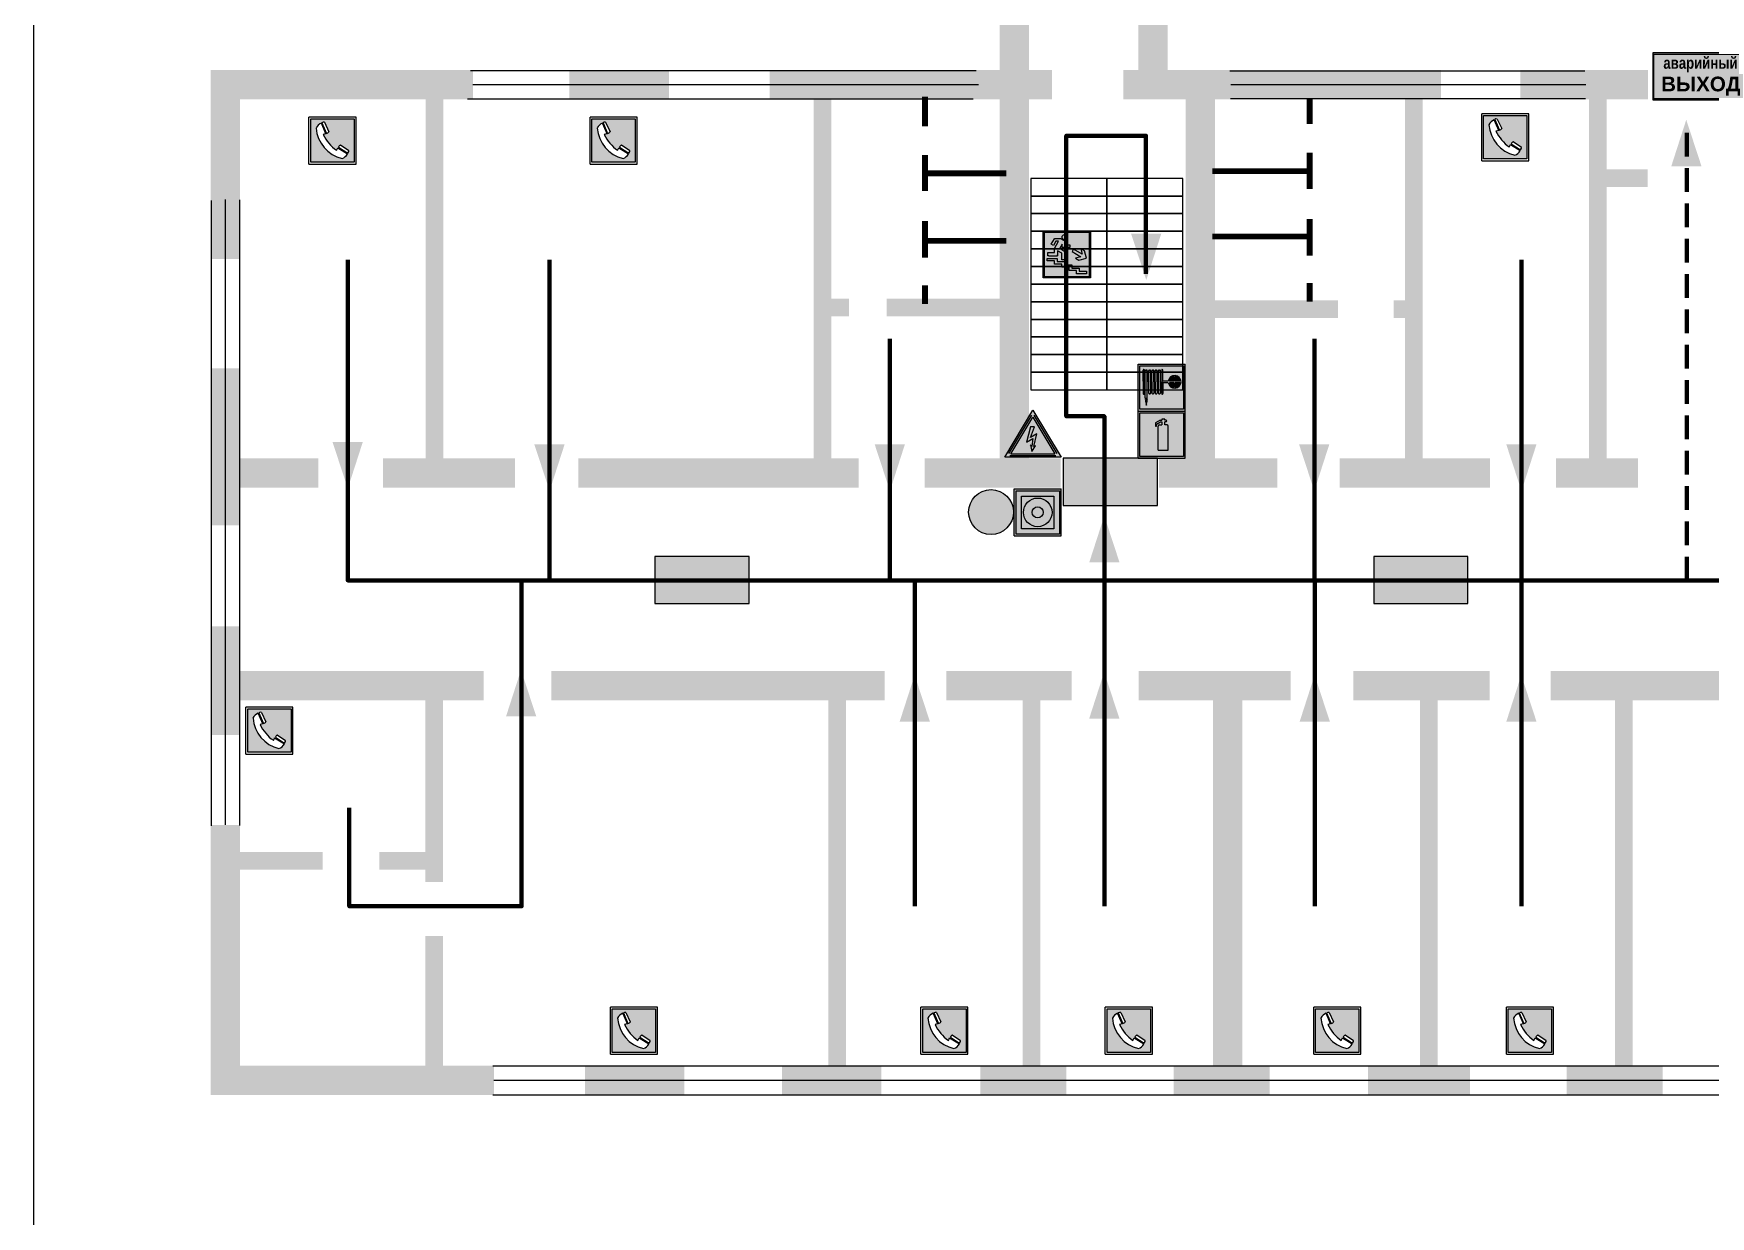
# Model space of a CAD drawing. Header units: millimetres. Extents: x 13114 to 67229, y 22859 to 38520.
# Drawn here: x 23801.8 to 24086.5, y 35251.5 to 35452.3 of the extents above; entities that cross this region are included whole.
import ezdxf

# ---------------------------------------------------------------- set-up
doc = ezdxf.new("R2010")
doc.units = ezdxf.units.MM
doc.linetypes.add('{ Wide Dash }', pattern=[12, 4, -2, 4, -2])
doc.layers.add('План_Штампы', color=7, linetype='Continuous')
doc.styles.add('обычный', font='arial.ttf')

# ---------------------------------------------------------------- blocks, each defined once
blk = doc.blocks.new('вниз')
at = {"lineweight": 0, "true_color": 0xffffff}
h = blk.add_hatch(color=7, dxfattribs=at)
h.dxf.hatch_style = 1
h.paths.add_polyline_path([(40994.51, -4472.22), (40986.51, -4472.22), (40986.51, -4480.22), (40994.51, -4480.22)])
h.paths.add_polyline_path([(40994.31, -4472.42), (40994.31, -4480.01), (40986.71, -4480.01), (40986.71, -4472.42)], flags=16)
h.paths.add_polyline_path([(40988.43, -4473.53), (40989.43, -4473.53), (40990.19, -4473.96), (40990.19, -4474.6), (40991, -4474.6), (40991, -4475.06), (40989.73, -4475.06), (40989.73, -4474.46), (40989.3, -4475.18), (40990.17, -4475.7), (40990.17, -4477.11), (40989.63, -4477.11), (40989.63, -4476.01), (40988.94, -4475.59), (40988.94, -4476.46), (40988.94, -4476.46), (40987.47, -4476.46), (40987.26, -4476.46), (40987.26, -4475.92), (40988.4, -4475.92), (40988.4, -4475.2), (40989.1, -4473.99), (40988.66, -4473.99), (40988.24, -4474.7), (40987.86, -4474.47), (40988.41, -4473.56)], flags=0)
h.paths.add_polyline_path([(40990.55, -4473.29, -1), (40989.69, -4473.29, -1)], flags=0)
h.paths.add_polyline_path([(40988.85, -4476.89), (40988.85, -4477.43), (40990.1, -4477.43), (40990.1, -4477.99), (40991.34, -4477.99), (40991.34, -4478.54), (40992.59, -4478.54), (40992.59, -4479.09), (40993.83, -4479.09), (40993.83, -4479.52), (40992.17, -4479.52), (40992.17, -4478.97), (40990.91, -4478.97), (40990.91, -4478.41), (40989.68, -4478.41), (40989.68, -4477.86), (40988.43, -4477.86), (40988.43, -4477.31), (40987.6, -4477.31), (40987.18, -4477.31), (40987.18, -4476.89)], flags=0)
h.paths.add_polyline_path([(40991.61, -4475.33), (40993.12, -4476.2), (40992.9, -4475.27), (40993.48, -4475.6), (40993.83, -4476.88), (40992.56, -4477.22), (40991.97, -4476.88), (40992.9, -4476.61), (40991.38, -4475.74), (40991.58, -4475.39)], flags=0)
h.paths.add_polyline_path([(40990.19, -4473.96), (40989.43, -4473.53), (40988.43, -4473.53), (40988.41, -4473.56), (40987.86, -4474.47), (40988.24, -4474.7), (40988.66, -4473.99), (40989.1, -4473.99), (40988.4, -4475.2), (40988.4, -4475.92), (40987.26, -4475.92), (40987.26, -4476.46), (40987.47, -4476.46), (40988.94, -4476.46), (40988.94, -4476.27), (40988.94, -4475.59), (40989.63, -4476.01), (40989.63, -4477.11), (40990.17, -4477.11), (40990.17, -4475.7), (40989.3, -4475.18), (40989.73, -4474.46), (40989.73, -4475.06), (40991, -4475.06), (40991, -4474.6), (40990.19, -4474.6)], flags=0)
h.paths.add_polyline_path([(40990.55, -4473.29, 1), (40989.69, -4473.29, 1)], flags=0)
h.paths.add_polyline_path([(40991.61, -4475.33), (40991.58, -4475.39), (40991.38, -4475.74), (40992.9, -4476.61), (40991.97, -4476.88), (40992.56, -4477.22), (40993.83, -4476.88), (40993.48, -4475.6), (40992.9, -4475.27), (40993.12, -4476.2)], flags=0)
h.paths.add_polyline_path([(40990.1, -4477.43), (40988.85, -4477.43), (40988.85, -4476.89), (40987.18, -4476.89), (40987.18, -4477.31), (40987.6, -4477.31), (40988.43, -4477.31), (40988.43, -4477.86), (40989.68, -4477.86), (40989.68, -4478.41), (40990.91, -4478.41), (40990.91, -4478.97), (40992.17, -4478.97), (40992.17, -4479.52), (40993.83, -4479.52), (40993.83, -4479.09), (40992.59, -4479.09), (40992.59, -4478.54), (40991.34, -4478.54), (40991.34, -4477.99), (40990.1, -4477.99)], flags=0)
at = {"lineweight": 0}
h = blk.add_hatch(color=126, dxfattribs=at)
h.dxf.hatch_style = 1
h.paths.add_polyline_path([(40994.31, -4472.42), (40986.71, -4472.42), (40986.71, -4480.01), (40994.31, -4480.01)])
h.paths.add_polyline_path([(40988.43, -4473.53), (40989.43, -4473.53), (40990.19, -4473.96), (40990.19, -4474.6), (40991, -4474.6), (40991, -4475.06), (40989.73, -4475.06), (40989.73, -4474.46), (40989.3, -4475.18), (40990.17, -4475.7), (40990.17, -4477.11), (40989.63, -4477.11), (40989.63, -4476.01), (40988.94, -4475.59), (40988.94, -4476.46), (40988.94, -4476.46), (40987.47, -4476.46), (40987.26, -4476.46), (40987.26, -4475.92), (40988.4, -4475.92), (40988.4, -4475.2), (40989.1, -4473.99), (40988.66, -4473.99), (40988.24, -4474.7), (40987.86, -4474.47), (40988.41, -4473.56)], flags=16)
h.paths.add_polyline_path([(40990.55, -4473.29, -1), (40989.69, -4473.29, -1)], flags=16)
h.paths.add_polyline_path([(40988.85, -4476.89), (40988.85, -4477.43), (40990.1, -4477.43), (40990.1, -4477.99), (40991.34, -4477.99), (40991.34, -4478.54), (40992.59, -4478.54), (40992.59, -4479.09), (40993.83, -4479.09), (40993.83, -4479.52), (40992.17, -4479.52), (40992.17, -4478.97), (40990.91, -4478.97), (40990.91, -4478.41), (40989.68, -4478.41), (40989.68, -4477.86), (40988.43, -4477.86), (40988.43, -4477.31), (40987.6, -4477.31), (40987.18, -4477.31), (40987.18, -4476.89)], flags=16)
h.paths.add_polyline_path([(40991.61, -4475.33), (40993.12, -4476.2), (40992.9, -4475.27), (40993.48, -4475.6), (40993.83, -4476.88), (40992.56, -4477.22), (40991.97, -4476.88), (40992.9, -4476.61), (40991.38, -4475.74), (40991.58, -4475.39)], flags=16)
at = {"lineweight": 0, "true_color": 0xffffff}
h = blk.add_hatch(color=7, dxfattribs=at)
h.dxf.hatch_style = 1
h.paths.add_polyline_path([(40989.73, -4474.46), (40989.73, -4475.06), (40991, -4475.06), (40991, -4474.6), (40990.19, -4474.6), (40990.19, -4473.96), (40989.43, -4473.53), (40988.43, -4473.53), (40988.41, -4473.56), (40987.86, -4474.47), (40988.24, -4474.7), (40988.66, -4473.99), (40989.1, -4473.99), (40988.4, -4475.2), (40988.4, -4475.92), (40987.26, -4475.92), (40987.26, -4476.46), (40987.47, -4476.46), (40988.94, -4476.46), (40988.94, -4475.59), (40989.63, -4476.01), (40989.63, -4477.11), (40990.17, -4477.11), (40990.17, -4475.7), (40989.3, -4475.18)])
h.paths.add_polyline_path([(40989.69, -4473.29, 1), (40990.55, -4473.29, 1)])
h.paths.add_polyline_path([(40991.61, -4475.33), (40991.58, -4475.39), (40991.38, -4475.74), (40992.9, -4476.61), (40991.97, -4476.88), (40992.56, -4477.22), (40993.83, -4476.88), (40993.48, -4475.6), (40992.9, -4475.27), (40993.12, -4476.2)])
h.paths.add_polyline_path([(40990.1, -4477.43), (40988.85, -4477.43), (40988.85, -4476.89), (40987.18, -4476.89), (40987.18, -4477.31), (40987.6, -4477.31), (40988.43, -4477.31), (40988.43, -4477.86), (40989.68, -4477.86), (40989.68, -4478.41), (40990.91, -4478.41), (40990.91, -4478.97), (40992.17, -4478.97), (40992.17, -4479.52), (40993.83, -4479.52), (40993.83, -4479.09), (40992.59, -4479.09), (40992.59, -4478.54), (40991.34, -4478.54), (40991.34, -4477.99), (40990.1, -4477.99)])
at = {"color": 126, "lineweight": 0}
for points in [[(40986.51, -4472.22), (40994.51, -4472.22), (40994.51, -4480.22), (40986.51, -4480.22)], [(40986.71, -4472.42), (40994.31, -4472.42), (40994.31, -4480.01), (40986.71, -4480.01)]]:
    blk.add_lwpolyline(points, close=True, dxfattribs=at)
for points in [[(40987.47, -4476.46), (40987.26, -4476.46), (40987.26, -4475.92), (40988.4, -4475.92), (40988.4, -4475.2), (40989.1, -4473.99), (40988.66, -4473.99), (40988.24, -4474.7), (40987.86, -4474.47), (40988.41, -4473.56), (40988.43, -4473.53), (40989.43, -4473.53), (40990.19, -4473.96), (40990.19, -4474.6), (40991, -4474.6), (40991, -4475.06), (40989.73, -4475.06), (40989.73, -4474.46), (40989.3, -4475.18), (40990.17, -4475.7), (40990.17, -4477.11), (40989.63, -4477.11), (40989.63, -4476.01), (40988.94, -4475.59), (40988.94, -4476.46)], [(40987.6, -4477.31), (40987.18, -4477.31), (40987.18, -4476.89), (40988.85, -4476.89), (40988.85, -4477.43), (40990.1, -4477.43), (40990.1, -4477.99), (40991.34, -4477.99), (40991.34, -4478.54), (40992.59, -4478.54), (40992.59, -4479.09), (40993.83, -4479.09), (40993.83, -4479.52), (40992.17, -4479.52), (40992.17, -4478.97), (40990.91, -4478.97), (40990.91, -4478.41), (40989.68, -4478.41), (40989.68, -4477.86), (40988.43, -4477.86), (40988.43, -4477.31), (40987.6, -4477.31)], [(40987.47, -4476.46), (40988.94, -4476.46), (40988.94, -4476.27)], [(40991.58, -4475.39), (40991.38, -4475.74), (40992.9, -4476.61), (40991.97, -4476.88), (40992.56, -4477.22), (40993.83, -4476.88), (40993.48, -4475.6), (40992.9, -4475.27), (40993.12, -4476.2), (40991.61, -4475.33), (40991.58, -4475.39)]]:
    blk.add_lwpolyline(points, dxfattribs=at)
blk.add_circle((40990.12, -4473.29), 0.432, dxfattribs=at)
blk = doc.blocks.new('A$C7B4425F7')
at = {"true_color": 0xffffff}
blk.add_hatch(color=7, dxfattribs=at).paths.add_polyline_path([(0, 0), (-16, 0), (-16, -8), (0, -8)])
h = blk.add_hatch(color=126)
h.paths.add_polyline_path([(-0.2, -0.2), (-15.8, -0.2), (-15.8, -7.8), (-0.2, -7.8)])
h.paths.add_polyline_path([(-11.76, -2.03), (-11.76, -3.66), (-11.17, -3.66, -0.568275), (-11.17, -6.18), (-12.58, -6.18), (-12.58, -2.03)], flags=16)
h.paths.add_polyline_path([(-13.33, -4.12, -0.495768), (-13.59, -6.18), (-15.03, -6.18), (-15.03, -2.03), (-13.59, -2.03, -0.487973)], flags=16)
h.paths.add_polyline_path([(-10.25, -2.03), (-9.48, -2.03), (-9.48, -6.18), (-10.25, -6.18)], flags=16)
h.paths.add_polyline_path([(-13.84, -3.69), (-14.24, -3.69), (-14.24, -3.03), (-13.9, -3.03, -0.692621)], flags=0)
h.paths.add_polyline_path([(-9.15, -2.03), (-8.4, -2.03), (-8.04, -3.07), (-7.68, -2.03), (-6.93, -2.03), (-7.64, -4.1), (-6.93, -6.18), (-7.68, -6.18), (-8.04, -5.14), (-8.4, -6.18), (-9.15, -6.18), (-8.44, -4.1)], flags=16)
h.paths.add_polyline_path([(-11.76, -4.46), (-11.42, -4.46, -0.692621), (-11.36, -5.12), (-11.76, -5.12)], flags=0)
h.paths.add_polyline_path([(-13.9, -5.2), (-14.24, -5.2), (-14.24, -4.55), (-13.84, -4.55, -0.708038)], flags=0)
edge = h.paths.add_edge_path(flags=16)
edge.add_ellipse((-5.51, -4.08), major_axis=(0, 2.05), ratio=0.586184, start_angle=0, end_angle=360)
edge = h.paths.add_edge_path(flags=0)
edge.add_ellipse((-5.51, -4.08), major_axis=(0, 1.14), ratio=0.454828, start_angle=0, end_angle=360)
h.paths.add_polyline_path([(-4.13, -4.96, 0.377264), (-3.48, -4.52, 0.0555), (-3.16, -2.03), (-1.66, -2.03), (-1.66, -4.96), (-0.96, -4.96), (-0.96, -7.01), (-1.75, -7.01), (-1.75, -6.18), (-3.3, -6.18), (-3.3, -7.02), (-4.13, -7.02)], flags=16)
h.paths.add_polyline_path([(-2.73, -2.91), (-2.28, -2.91), (-2.28, -4.96), (-3.05, -4.96, 0.079136)], flags=0)
at = {"color": 126}
blk.add_lwpolyline([(-16, -8), (0, -8), (0, 0), (-16, 0)], close=True, dxfattribs=at)
blk = doc.blocks.new('A$C32E8229D')
at = {"true_color": 0xffffff}
blk.add_hatch(color=7, dxfattribs=at).paths.add_polyline_path([(0, 0), (0, -8), (16, -8), (16, 0)])
h = blk.add_hatch(color=126)
h.paths.add_polyline_path([(0.2, -0.2), (15.8, -0.2), (15.8, -7.8), (0.2, -7.8)])
h.paths.add_polyline_path([(13.49, -2.05), (12.08, -2.05), (11.37, -2.63, 0.162397), (11.29, -2.84), (11.29, -3.63), (10.35, -3.63), (10.35, -4.05), (11.68, -4.05), (11.68, -3.48), (12.26, -4.28), (11.29, -5.1), (11.29, -6.78), (11.85, -6.78), (11.85, -5.44), (12.8, -4.64), (12.8, -5.94), (14.46, -5.94), (14.46, -5.39), (13.45, -5.39), (13.45, -3.97), (12.46, -2.59), (13.15, -2.59), (13.69, -3.34), (14.18, -3)], flags=16)
h.paths.add_polyline_path([(10.74, -1.82, 1), (11.8, -1.82, 1)], flags=16)
h.paths.add_polyline_path([(9.39, -3.59), (5.99, -3.59), (6.56, -3.03), (5.91, -3.03), (5.1, -3.83), (5.91, -4.64), (6.56, -4.64), (5.99, -4.09), (9.39, -4.09)], flags=16)
h.paths.add_polyline_path([(4.29, -1.08), (1.72, -1.08), (1.72, -6.6), (4.29, -6.6)], flags=16)
at = {"color": 126}
blk.add_lwpolyline([(16, -8), (0, -8), (0, 0), (16, 0)], close=True, dxfattribs=at)
blk = doc.blocks.new('A$C54414219')
at = {"true_color": 0xffffff}
h = blk.add_hatch(color=7, dxfattribs=at)
h.paths.add_polyline_path([(2.39, -9.45), (2.39, -18.3), (11.23, -18.3), (11.23, -9.45)], flags=0)
h.paths.add_polyline_path([(10.71, -13.87, -1), (2.92, -13.87, -1)], flags=0)
h.paths.add_polyline_path([(8.3, -13.87, -1), (5.33, -13.87, -1)], flags=0)
h.paths.add_polyline_path([(0.41, -7.47), (0.41, -20.27), (13.21, -20.27), (13.21, -7.47)])
h.paths.add_polyline_path([(0.92, -19.77), (12.71, -19.77), (12.71, -7.98), (0.92, -7.98)], flags=16)
h.paths.add_polyline_path([(11.23, -9.45), (11.23, -18.3), (2.39, -18.3), (2.39, -9.45)], flags=0)
at = {"lineweight": 5}
h = blk.add_hatch(color=242, dxfattribs=at)
h.paths.add_polyline_path([(12.71, -7.98), (0.92, -7.98), (0.92, -19.77), (12.71, -19.77)])
h.paths.add_polyline_path([(11.23, -18.3), (2.39, -18.3), (2.39, -9.45), (11.23, -9.45)], flags=16)
h.paths.add_polyline_path([(10.71, -13.87, -1), (2.92, -13.87, -1)], flags=0)
h.paths.add_polyline_path([(8.3, -13.87, -1), (5.33, -13.87, -1)], flags=0)
at = {"true_color": 0xffffff}
h = blk.add_hatch(color=7, dxfattribs=at)
h.paths.add_polyline_path([(2.39, -9.45), (2.39, -18.3), (11.23, -18.3), (11.23, -9.45)])
h.paths.add_polyline_path([(10.71, -13.87, -1), (2.92, -13.87, -1)], flags=16)
h.paths.add_polyline_path([(8.3, -13.87, -1), (5.33, -13.87, -1)], flags=0)
at = {"lineweight": 5}
h = blk.add_hatch(color=242, dxfattribs=at)
h.paths.add_polyline_path([(2.92, -13.87, 1), (10.71, -13.87, 1)])
h.paths.add_polyline_path([(8.3, -13.87, -1), (5.33, -13.87, -1)], flags=16)
at = {"color": 242, "lineweight": 5}
for p, q in [((0.41, -20.27), (0.41, -7.47)), ((0.41, -7.47), (13.21, -7.47)), ((0.41, -7.47), (13.21, -7.47)), ((13.21, -20.27), (13.21, -7.47)), ((0.41, -20.27), (13.21, -20.27))]:
    blk.add_line(p, q, dxfattribs=at)
for points in [[(0.92, -7.98), (12.71, -7.98), (12.71, -19.77), (0.92, -19.77)], [(2.39, -9.45), (11.23, -9.45), (11.23, -18.3), (2.39, -18.3)]]:
    blk.add_lwpolyline(points, close=True, dxfattribs=at)
for radius in [3.89, 1.49]:
    blk.add_circle((6.81, -13.87), radius, dxfattribs=at)
blk = doc.blocks.new('A$C7B8C2D5B')
at = {"lineweight": 0}
h = blk.add_hatch(color=5, dxfattribs=at)
h.dxf.hatch_style = 1
h.paths.add_polyline_path([(1.4, -3.02, 1), (-2.11, -3.02, 1)])
at = {"color": 5, "lineweight": 0}
blk.add_circle((-0.36, -3.02), 1.75, dxfattribs=at)
blk = doc.blocks.new('A$C3AD82952')
at = {"true_color": 0xf5f5ff}
h = blk.add_hatch(color=7, dxfattribs=at)
h.dxf.hatch_style = 1
h.paths.add_polyline_path([(8.21, 8.73, 0.414214), (7.89, 9.05), (7.22, 9.05), (7.22, 9.92), (7.59, 9.92, 1), (7.57, 10.36), (7.22, 10.36), (7.22, 10.6), (6.43, 10.6), (6.43, 10.36), (6.01, 10.36), (4.74, 9.59), (4.74, 8.69), (4.98, 8.73), (4.98, 9.26), (6.12, 9.91), (6.43, 9.91), (6.43, 9.05), (5.76, 9.05, 0.414214), (5.44, 8.73), (5.44, 2.2), (8.21, 2.2)], flags=0)
h.paths.add_polyline_path([(12.8, 12.8), (0, 12.8), (0, 0), (12.8, 0)])
h.paths.add_polyline_path([(0.51, 12.29), (12.29, 12.29), (12.29, 0.51), (0.51, 0.51)], flags=16)
h.paths.add_polyline_path([(4.74, 9.59), (6.01, 10.36), (6.43, 10.36), (6.43, 10.6), (7.22, 10.6), (7.22, 10.36), (7.59, 10.36, -0.94586), (7.59, 9.92), (7.22, 9.92), (7.22, 9.05), (7.89, 9.05, -0.414214), (8.21, 8.73), (8.21, 2.2), (5.44, 2.2), (5.44, 8.73, -0.414214), (5.76, 9.05), (6.43, 9.05), (6.43, 9.91), (6.12, 9.91), (4.98, 9.26), (4.98, 8.73), (4.74, 8.69)], flags=0)
h = blk.add_hatch(color=242)
h.dxf.hatch_style = 1
h.paths.add_polyline_path([(12.29, 12.29), (0.51, 12.29), (0.51, 0.51), (12.29, 0.51)])
h.paths.add_polyline_path([(4.74, 8.69), (4.74, 9.59), (6.01, 10.36), (6.43, 10.36), (6.43, 10.6), (7.22, 10.6), (7.22, 10.36), (7.59, 10.36, -0.94586), (7.59, 9.92), (7.22, 9.92), (7.22, 9.05), (7.89, 9.05, -0.414214), (8.21, 8.73), (8.21, 2.2), (5.44, 2.2), (5.44, 8.73, -0.414214), (5.76, 9.05), (6.43, 9.05), (6.43, 9.91), (6.12, 9.91), (4.98, 9.26), (4.98, 8.73)], flags=16)
h = blk.add_hatch(color=7, dxfattribs=at)
h.dxf.hatch_style = 1
h.paths.add_polyline_path([(8.21, 8.73, 0.414214), (7.89, 9.05), (7.22, 9.05), (7.22, 9.92), (7.59, 9.92, 1), (7.57, 10.36), (7.22, 10.36), (7.22, 10.6), (6.43, 10.6), (6.43, 10.36), (6.01, 10.36), (4.74, 9.59), (4.74, 8.69), (4.98, 8.73), (4.98, 9.26), (6.12, 9.91), (6.43, 9.91), (6.43, 9.05), (5.76, 9.05, 0.414214), (5.44, 8.73), (5.44, 2.2), (8.21, 2.2)])
at = {"color": 242, "lineweight": 5}
for p, q in [((0, 0), (0, 12.8)), ((0, 12.8), (12.8, 12.8)), ((6.01, 10.36), (4.74, 9.59)), ((4.74, 9.59), (4.74, 8.69)), ((4.98, 9.26), (6.12, 9.91)), ((4.98, 8.73), (4.98, 9.26)), ((6.01, 10.36), (6.43, 10.36)), ((6.12, 9.91), (6.43, 9.91)), ((7.22, 10.6), (6.43, 10.6)), ((6.43, 10.6), (6.43, 10.36)), ((6.43, 9.91), (6.43, 9.05)), ((7.22, 10.36), (7.22, 10.6)), ((7.59, 10.36), (7.22, 10.36)), ((7.22, 9.05), (7.22, 9.92)), ((7.59, 9.92), (7.22, 9.92)), ((12.8, 0), (12.8, 12.8)), ((4.74, 8.69), (4.98, 8.73)), ((5.44, 2.2), (5.44, 8.73)), ((5.76, 9.05), (6.43, 9.05)), ((7.89, 9.05), (7.22, 9.05)), ((8.21, 2.2), (8.21, 8.73)), ((0, 0), (12.8, 0)), ((5.44, 2.2), (8.21, 2.2))]:
    blk.add_line(p, q, dxfattribs=at)
blk.add_lwpolyline([(0.51, 12.29), (12.29, 12.29), (12.29, 0.51), (0.51, 0.51)], close=True, dxfattribs=at)
for centre, radius, start, end in [((7.58, 10.14), 0.223, 273.1875, 86.8125), ((5.76, 8.73), 0.32, 90, 180), ((7.89, 8.73), 0.32, 0, 90)]:
    blk.add_arc(centre, radius, start, end, dxfattribs=at)
blk = doc.blocks.new('A$C37112FD5')
at = {"true_color": 0xf5f5ff}
h = blk.add_hatch(color=7, dxfattribs=at)
h.dxf.hatch_style = 1
h.paths.add_polyline_path([(12.8, -7.4), (0, -7.4), (0, -20.2), (12.8, -20.2)])
h.paths.add_polyline_path([(12.29, -7.91), (12.29, -19.69), (0.51, -19.69), (0.51, -7.91)], flags=16)
h.paths.add_polyline_path([(4.98, -9.04, -0.42597), (5.17, -9.22), (5.17, -12.25), (5.17, -15.29, -0.432244), (4.98, -15.47), (4.83, -15.47, -0.42597), (4.64, -15.29), (4.64, -12.25), (4.64, -9.22, -0.432244), (4.83, -9.04)], flags=0)
h.paths.add_polyline_path([(4.28, -9.22), (4.28, -12.25), (4.28, -15.29, -0.432244), (4.09, -15.47), (3.94, -15.47, -0.42597), (3.75, -15.29), (3.75, -12.25), (3.75, -9.22, -0.432244), (3.94, -9.04), (4.09, -9.04, -0.42597)], flags=0)
h.paths.add_polyline_path([(5.72, -9.04), (5.87, -9.04, -0.42597), (6.06, -9.22), (6.06, -12.25), (6.06, -15.29, -0.432244), (5.87, -15.47), (5.72, -15.47, -0.42597), (5.53, -15.29), (5.53, -12.25), (5.53, -9.22, -0.432244)], flags=0)
h.paths.add_polyline_path([(6.42, -8.9), (6.5, -8.9, -0.42597), (6.69, -9.08), (6.69, -12.03), (8.21, -12.03, -15.824349), (8.21, -12.47), (6.69, -12.47), (6.69, -15.42, -0.432244), (6.5, -15.6), (6.42, -15.6)], flags=0)
h.paths.add_polyline_path([(3.39, -9.22), (3.39, -12.25), (3.39, -15.29, -0.432244), (3.2, -15.47), (3.05, -15.47, -0.42597), (2.85, -15.29), (2.85, -12.25), (2.85, -9.22, -0.432244), (3.05, -9.04), (3.2, -9.04, -0.42597)], flags=0)
h.paths.add_polyline_path([(2.5, -9.22), (2.5, -16.71), (1.96, -16.71), (1.96, -9.22, -0.432244), (2.15, -9.04), (2.31, -9.04, -0.42597)], flags=0)
h.paths.add_polyline_path([(1.61, -8.9), (1.61, -15.6), (1.57, -15.6, -0.42597), (1.37, -15.42), (1.37, -12.03), (1.37, -9.09, -0.432244), (1.57, -8.9)], flags=0)
h.paths.add_polyline_path([(9.76, -10.81), (9.76, -12.03), (8.49, -12.03, -0.336371)], flags=0)
h.paths.add_polyline_path([(8.49, -12.47), (9.76, -12.47), (9.76, -13.7, -0.336371)], flags=0)
h.paths.add_polyline_path([(10.11, -10.81, -0.336371), (11.38, -12.03), (10.11, -12.03)], flags=0)
h.paths.add_polyline_path([(10.11, -12.47), (11.38, -12.47, -0.336371), (10.11, -13.7)], flags=0)
h.paths.add_polyline_path([(2.5, -16.84), (2.5, -17.05), (1.97, -17.05), (1.97, -16.84)], flags=0)
h.paths.add_polyline_path([(2.5, -17.24, -0.033778), (2.24, -18.6, -0.033778), (1.97, -17.24)], flags=0)
h = blk.add_hatch(color=242)
h.dxf.hatch_style = 1
h.paths.add_polyline_path([(12.29, -7.91), (0.51, -7.91), (0.51, -19.69), (12.29, -19.69)])
h.paths.add_polyline_path([(6.42, -15.6), (6.42, -8.9), (6.5, -8.9, -0.42597), (6.69, -9.08), (6.69, -12.03), (8.21, -12.03, -15.824349), (8.21, -12.47), (6.69, -12.47), (6.69, -15.42, -0.432244), (6.5, -15.6)], flags=16)
h.paths.add_polyline_path([(5.87, -15.47), (5.72, -15.47, -0.42597), (5.53, -15.29), (5.53, -12.25), (5.53, -9.22, -0.432244), (5.72, -9.04), (5.87, -9.04, -0.42597), (6.06, -9.22), (6.06, -12.25), (6.06, -15.29, -0.432244)], flags=16)
h.paths.add_polyline_path([(4.98, -15.47), (4.83, -15.47, -0.42597), (4.64, -15.29), (4.64, -12.25), (4.64, -9.22, -0.432244), (4.83, -9.04), (4.98, -9.04, -0.42597), (5.17, -9.22), (5.17, -12.25), (5.17, -15.29, -0.432244)], flags=16)
h.paths.add_polyline_path([(4.09, -15.47), (3.94, -15.47, -0.42597), (3.75, -15.29), (3.75, -12.25), (3.75, -9.22, -0.432244), (3.94, -9.04), (4.09, -9.04, -0.42597), (4.28, -9.22), (4.28, -12.25), (4.28, -15.29, -0.432244)], flags=16)
h.paths.add_polyline_path([(3.2, -15.47), (3.05, -15.47, -0.42597), (2.85, -15.29), (2.85, -12.25), (2.85, -9.22, -0.432244), (3.05, -9.04), (3.2, -9.04, -0.42597), (3.39, -9.22), (3.39, -12.25), (3.39, -15.29, -0.432244)], flags=16)
h.paths.add_polyline_path([(2.5, -17.05), (1.97, -17.05), (1.97, -16.84), (2.5, -16.84)], flags=16)
h.paths.add_polyline_path([(2.5, -17.24, -0.033778), (2.24, -18.6, -0.033778), (1.97, -17.24)], flags=16)
h.paths.add_polyline_path([(2.5, -16.71), (1.96, -16.71), (1.96, -9.22, -0.432244), (2.15, -9.04), (2.31, -9.04, -0.42597), (2.5, -9.22)], flags=16)
h.paths.add_polyline_path([(1.61, -15.6), (1.57, -15.6, -0.42597), (1.37, -15.42), (1.37, -12.03), (1.37, -9.09, -0.432244), (1.57, -8.9), (1.61, -8.9)], flags=16)
h.paths.add_polyline_path([(8.49, -12.47), (9.76, -12.47), (9.76, -13.7, -0.336371)], flags=0)
h.paths.add_polyline_path([(10.11, -13.7), (10.11, -12.47), (11.38, -12.47, -0.336371)], flags=0)
h.paths.add_polyline_path([(8.49, -12.03, -0.336371), (9.76, -10.81), (9.76, -12.03)], flags=0)
h.paths.add_polyline_path([(10.11, -12.03), (10.11, -10.81, -0.336371), (11.38, -12.03)], flags=0)
h = blk.add_hatch(color=7, dxfattribs=at)
h.dxf.hatch_style = 1
h.paths.add_polyline_path([(1.61, -8.9), (1.57, -8.9, 0.432244), (1.37, -9.09), (1.37, -12.03), (1.37, -15.42, 0.42597), (1.57, -15.6), (1.61, -15.6)])
h.paths.add_polyline_path([(2.5, -9.22, 0.42597), (2.31, -9.04), (2.15, -9.04, 0.432244), (1.96, -9.22), (1.96, -16.71), (2.5, -16.71)])
h.paths.add_polyline_path([(2.5, -16.84), (1.97, -16.84), (1.97, -17.05), (2.5, -17.05)])
h.paths.add_polyline_path([(2.5, -17.24), (1.97, -17.24, 0.033778), (2.24, -18.6, 0.033778)])
h.paths.add_polyline_path([(3.39, -12.25), (3.39, -9.22, 0.42597), (3.2, -9.04), (3.05, -9.04, 0.432244), (2.85, -9.22), (2.85, -12.25), (2.85, -15.29, 0.42597), (3.05, -15.47), (3.2, -15.47, 0.432244), (3.39, -15.29)])
h.paths.add_polyline_path([(4.28, -12.25), (4.28, -9.22, 0.42597), (4.09, -9.04), (3.94, -9.04, 0.432244), (3.75, -9.22), (3.75, -12.25), (3.75, -15.29, 0.42597), (3.94, -15.47), (4.09, -15.47, 0.432244), (4.28, -15.29)])
h.paths.add_polyline_path([(5.17, -12.25), (5.17, -9.22, 0.42597), (4.98, -9.04), (4.83, -9.04, 0.432244), (4.64, -9.22), (4.64, -12.25), (4.64, -15.29, 0.42597), (4.83, -15.47), (4.98, -15.47, 0.432244), (5.17, -15.29)])
h.paths.add_polyline_path([(6.06, -12.25), (6.06, -9.22, 0.42597), (5.87, -9.04), (5.72, -9.04, 0.432244), (5.53, -9.22), (5.53, -12.25), (5.53, -15.29, 0.42597), (5.72, -15.47), (5.87, -15.47, 0.432244), (6.06, -15.29)])
h.paths.add_polyline_path([(6.69, -12.47), (8.21, -12.47, 15.824349), (8.21, -12.03), (6.69, -12.03), (6.69, -9.08, 0.42597), (6.5, -8.9), (6.42, -8.9), (6.42, -15.6), (6.5, -15.6, 0.432244), (6.69, -15.42)])
h.paths.add_polyline_path([(8.49, -12.47), (9.76, -12.47), (9.76, -13.7, -0.336371)], flags=16)
h.paths.add_polyline_path([(8.49, -12.03, -0.336371), (9.76, -10.81), (9.76, -12.03)], flags=16)
h.paths.add_polyline_path([(10.11, -12.47), (11.38, -12.47, -0.336371), (10.11, -13.7)], flags=16)
h.paths.add_polyline_path([(10.11, -12.03), (10.11, -10.81, -0.336371), (11.38, -12.03)], flags=16)
h = blk.add_hatch(color=242)
h.dxf.hatch_style = 1
h.paths.add_polyline_path([(9.76, -10.81, 0.336371), (8.49, -12.03), (9.76, -12.03)])
h.paths.add_polyline_path([(10.11, -10.81), (10.11, -12.03), (11.38, -12.03, 0.336371)])
h.paths.add_polyline_path([(11.38, -12.47), (10.11, -12.47), (10.11, -13.7, 0.336371)])
h.paths.add_polyline_path([(9.76, -12.47), (8.49, -12.47, 0.336371), (9.76, -13.7)])
at = {"color": 242, "lineweight": 5}
for p, q in [((0, -20.2), (0, -7.4)), ((0, -7.4), (12.8, -7.4)), ((1.37, -12.03), (1.37, -9.08)), ((1.57, -8.9), (1.61, -8.9)), ((1.61, -8.9), (1.61, -15.6)), ((2.15, -9.04), (2.31, -9.04)), ((3.05, -9.04), (3.2, -9.04)), ((3.94, -9.04), (4.09, -9.04)), ((4.83, -9.04), (4.98, -9.04)), ((5.72, -9.04), (5.87, -9.04)), ((6.42, -8.9), (6.42, -15.6)), ((6.5, -8.9), (6.42, -8.9)), ((6.69, -12.03), (6.69, -9.08)), ((12.8, -20.2), (12.8, -7.4)), ((1.37, -12.03), (1.37, -15.42)), ((1.96, -16.71), (1.96, -9.22)), ((2.5, -16.71), (2.5, -9.22)), ((2.85, -12.25), (2.85, -9.22)), ((2.85, -12.25), (2.85, -15.29)), ((3.39, -12.25), (3.39, -9.22)), ((3.39, -12.25), (3.39, -15.29)), ((3.75, -12.25), (3.75, -9.22)), ((3.75, -12.25), (3.75, -15.29)), ((4.28, -12.25), (4.28, -9.22)), ((4.28, -12.25), (4.28, -15.29)), ((4.64, -12.25), (4.64, -9.22)), ((4.64, -12.25), (4.64, -15.29)), ((5.17, -12.25), (5.17, -9.22)), ((5.17, -12.25), (5.17, -15.29)), ((5.53, -12.25), (5.53, -9.22)), ((5.53, -12.25), (5.53, -15.29)), ((6.06, -12.25), (6.06, -9.22)), ((6.06, -12.25), (6.06, -15.29)), ((8.21, -12.03), (6.69, -12.03)), ((8.21, -12.47), (6.69, -12.47)), ((6.69, -12.47), (6.69, -15.42)), ((9.76, -12.03), (8.49, -12.03)), ((9.76, -12.47), (8.49, -12.47)), ((9.76, -10.81), (9.76, -12.03)), ((9.76, -12.47), (9.76, -13.7)), ((10.11, -10.81), (10.11, -12.03)), ((11.38, -12.03), (10.11, -12.03)), ((11.38, -12.47), (10.11, -12.47)), ((10.11, -12.47), (10.11, -13.7)), ((1.57, -15.6), (1.61, -15.6)), ((1.96, -16.71), (2.5, -16.71)), ((1.97, -16.84), (2.5, -16.84)), ((1.97, -17.05), (1.97, -16.84)), ((2.5, -17.05), (1.97, -17.05)), ((1.97, -17.24), (2.5, -17.24)), ((2.5, -16.84), (2.5, -17.05)), ((3.05, -15.47), (3.2, -15.47)), ((3.94, -15.47), (4.09, -15.47)), ((4.83, -15.47), (4.98, -15.47)), ((5.72, -15.47), (5.87, -15.47)), ((6.42, -15.6), (6.5, -15.6)), ((0, -20.2), (12.8, -20.2))]:
    blk.add_line(p, q, dxfattribs=at)
blk.add_lwpolyline([(0.51, -7.91), (12.29, -7.91), (12.29, -19.69), (0.51, -19.69)], close=True, dxfattribs=at)
for centre, radius, start, end in [((1.56, -9.09), 0.182, 87.1027, 180.6071), ((2.15, -9.22), 0.182, 87.1027, 180.6071), ((2.32, -9.22), 0.182, 359.3929, 92.8973), ((3.04, -9.22), 0.182, 87.1027, 180.6071), ((3.21, -9.22), 0.182, 359.3929, 92.8973), ((3.93, -9.22), 0.182, 87.1027, 180.6071), ((4.1, -9.22), 0.182, 359.3929, 92.8973), ((4.82, -9.22), 0.182, 87.1027, 180.6071), ((4.99, -9.22), 0.182, 359.3929, 92.8973), ((5.71, -9.22), 0.182, 87.1027, 180.6071), ((5.88, -9.22), 0.182, 359.3929, 92.8973), ((6.51, -9.09), 0.182, 359.3929, 92.8973), ((9.93, -12.25), 1.74, 187.2319, 172.7681), ((9.93, -12.25), 1.46, 96.9927, 171.3585), ((9.93, -12.25), 1.46, 188.6415, 263.0073), ((9.93, -12.25), 1.46, 8.6415, 83.0073), ((9.93, -12.25), 1.46, 276.9927, 351.3585), ((1.56, -15.42), 0.182, 179.3929, 272.8973), ((12.17, -15.98), 10.27, 187.041, 194.7793), ((-7.7, -15.98), 10.27, 345.2207, 352.959), ((3.04, -15.29), 0.182, 179.3929, 272.8973), ((3.21, -15.29), 0.182, 267.1027, 0.6071), ((3.93, -15.29), 0.182, 179.3929, 272.8973), ((4.1, -15.29), 0.182, 267.1027, 0.6071), ((4.82, -15.29), 0.182, 179.3929, 272.8973), ((4.99, -15.29), 0.182, 267.1027, 0.6071), ((5.71, -15.29), 0.182, 179.3929, 272.8973), ((5.88, -15.29), 0.182, 267.1027, 0.6071), ((6.51, -15.42), 0.182, 267.1027, 0.6071)]:
    blk.add_arc(centre, radius, start, end, dxfattribs=at)
blk = doc.blocks.new('A$C3E6D3DDE')
at = {"lineweight": 5}
h = blk.add_hatch(color=40, dxfattribs=at)
h.paths.add_polyline_path([(24.1, 1.45), (16.46, -11.35), (31.74, -11.35)])
h.paths.add_polyline_path([(24.09, -0.46), (30.03, -10.41), (18.14, -10.41)], flags=16)
h.paths.add_polyline_path([(24.54, -3.08), (23.41, -6.02), (25.13, -5.01), (24.33, -8.5), (24.82, -8.27), (23.79, -9.86), (23.4, -8.04), (23.8, -8.43), (24.04, -6.29), (22.39, -7.25), (23.44, -3.08)], flags=0)
h = blk.add_hatch(color=256, dxfattribs=at)
h.paths.add_polyline_path([(24.37, 0.03, 0.567511), (23.82, 0.03), (17.59, -10.4, 0.582454), (17.86, -10.88), (30.32, -10.88, 0.582149), (30.6, -10.4)])
h.paths.add_polyline_path([(24.09, -0.46), (18.14, -10.41), (30.03, -10.41)], flags=16)
h.paths.add_polyline_path([(24.54, -3.08), (23.41, -6.02), (25.13, -5.01), (24.33, -8.5), (24.82, -8.27), (23.79, -9.86), (23.4, -8.04), (23.8, -8.43), (24.04, -6.29), (22.39, -7.25), (23.44, -3.08)], flags=0)
h = blk.add_hatch(color=40, dxfattribs=at)
h.paths.add_polyline_path([(24.09, -0.46), (18.14, -10.41), (30.03, -10.41)])
h.paths.add_polyline_path([(24.82, -8.27), (23.79, -9.86), (23.4, -8.04), (23.8, -8.43), (24.04, -6.29), (22.39, -7.25), (23.44, -3.08), (24.54, -3.08), (23.41, -6.02), (25.13, -5.01), (24.33, -8.5)], flags=16)
at = {"color": 40, "lineweight": 5}
for p, q in [((16.46, -11.35), (24.1, 1.45)), ((24.1, 1.45), (31.74, -11.35))]:
    blk.add_line(p, q, dxfattribs=at)
at = {"lineweight": 5}
for p, q in [((17.59, -10.4), (23.82, 0.03)), ((24.37, 0.03), (30.6, -10.4)), ((18.14, -10.41), (24.09, -0.46)), ((23.44, -3.08), (22.39, -7.25)), ((23.41, -6.02), (24.54, -3.08)), ((24.54, -3.08), (23.44, -3.08)), ((24.09, -0.46), (30.03, -10.41)), ((22.39, -7.25), (24.04, -6.29)), ((23.8, -8.43), (23.4, -8.04)), ((23.4, -8.04), (23.79, -9.86)), ((25.13, -5.01), (23.41, -6.02)), ((23.79, -9.86), (24.82, -8.27)), ((24.04, -6.29), (23.8, -8.43)), ((24.33, -8.5), (25.13, -5.01)), ((24.82, -8.27), (24.33, -8.5)), ((17.86, -10.88), (30.32, -10.88)), ((18.14, -10.41), (30.03, -10.41))]:
    blk.add_line(p, q, dxfattribs=at)
at = {"color": 50, "lineweight": 5}
blk.add_line((31.74, -11.35), (16.46, -11.35), dxfattribs=at)
blk = doc.blocks.new('A$C456E1F9C')
at = {"lineweight": 5}
h = blk.add_hatch(color=242, dxfattribs=at)
h.paths.add_polyline_path([(0.51, -1.47), (0.51, -13.26), (12.29, -13.26), (12.29, -1.47)])
h.paths.add_polyline_path([(5.42, -4.95, -0.254479), (4.78, -5.4), (3.52, -2.53, -0.209735), (4.23, -2.4)], flags=16)
h.paths.add_polyline_path([(8.53, -8.6), (10.87, -10.17), (10.54, -10.76), (8.03, -9.13, -0.192251)], flags=16)
h.paths.add_polyline_path([(4.61, -5.49, 0.005518), (3.87, -5.72, 0.128647), (7.49, -10.01, 0.00809), (7.83, -9.33), (10.47, -10.97, -0.16736), (8.99, -12.25, -0.327862), (1.95, -3.95, -0.166952), (3.36, -2.62)], flags=16)
at = {"color": 242, "lineweight": 5}
for p, q in [((0, -13.77), (0, -0.97)), ((12.8, -0.97), (0, -0.97)), ((4.61, -5.49), (3.36, -2.62)), ((3.52, -2.53), (4.78, -5.4)), ((4.23, -2.4), (5.42, -4.95)), ((12.8, -13.77), (12.8, -0.97)), ((10.81, -10.12), (8.53, -8.6)), ((7.83, -9.33), (10.47, -10.97)), ((8.03, -9.13), (10.54, -10.76)), ((10.54, -10.76), (10.8, -10.3)), ((10.8, -10.3), (10.81, -10.12)), ((0, -13.77), (12.8, -13.77))]:
    blk.add_line(p, q, dxfattribs=at)
blk.add_lwpolyline([(0.51, -1.47), (12.29, -1.47), (12.29, -13.26), (0.51, -13.26)], close=True, dxfattribs=at)
for centre, radius, start, end in [((4.59, -5.34), 2.99, 114.2845, 152.1974), ((11.12, -3.31), 9.19, 183.9915, 256.6009), ((4.02, -3.27), 0.891, 76.3284, 123.7092), ((14.98, -39.1), 35.17, 107.1487, 108.4135), ((13.86, -0.94), 11.08, 205.5536, 234.8762), ((4.68, -4.59), 0.824, 276.9621, 334.0723), ((8.94, -9.5), 0.989, 114.4092, 157.9388), ((-13.31, 0.8), 23.44, 332.5487, 334.4027), ((7.87, -9.46), 3, 291.9291, 329.9329)]:
    blk.add_arc(centre, radius, start, end, dxfattribs=at)
blk = doc.blocks.new('A$C41C009D9')
at = {"true_color": 0xffffff}
blk.add_hatch(color=7, dxfattribs=at).paths.add_polyline_path([(0, 8), (-16, 8), (-16, 0), (0, 0)])
h = blk.add_hatch(color=126)
h.dxf.hatch_style = 1
h.paths.add_polyline_path([(-15.8, 7.8), (-15.8, 0.2), (-0.2, 0.2), (-0.2, 7.8)])
at = {"color": 126}
for points in [[(-16, 0), (0, 0), (0, 8), (-16, 8)], [(-16, 0), (0, 0), (0, 8), (-16, 8)], [(-15.8, 7.8), (-0.2, 7.8), (-0.2, 0.2), (-15.8, 0.2)]]:
    blk.add_lwpolyline(points, close=True, dxfattribs=at)
at = {"color": 7, "true_color": 0xffffff, "insert": (-15.8, 7.3), "char_height": 2.5, "width": 15.5999, "attachment_point": 1, "style": 'обычный'}
blk.add_mtext('\\pi1.6133;{\\fArial|b1|i0|c204|p34;\\H0.8x;\\W0.8;аварийный\\H1.25x;\\W1;\\P\\pi1.2327;ВЫХОД}', dxfattribs=at)

msp = doc.modelspace()

# ---------------------------------------------------------------- linework, layer by layer
at = {"color": 5, "lineweight": 0}
msp.add_lwpolyline([(23801.83, 35157.74), (24401.83, 35157.74), (24401.83, 35552.74), (23801.83, 35552.74)], close=True, dxfattribs=at)
at = {"lineweight": 100, "const_width": 5}
for points in [[(23968.33, 35377.68), (23968.33, 35488.23), (23991.87, 35488.23), (23991.87, 35443.62)], [(23834.41, 35414.03), (23834.41, 35443.62), (23876.41, 35443.62)], [(23892.79, 35443.62), (23909.71, 35443.62)], [(23926.82, 35443.62), (23942.66, 35443.62)], [(23942.01, 35443.62), (23974.71, 35443.62)], [(23986.83, 35443.62), (24029.05, 35443.62)], [(23999.93, 35443.62), (23999.93, 35377.68)], [(24021.73, 35443.62), (24040.77, 35443.62)], [(24054.24, 35443.62), (24075.9, 35443.62)], [(23834.41, 35368.78), (23834.41, 35395.48)], [(23834.41, 35377.68), (23850.2, 35377.68)], [(23861.17, 35377.68), (23883.55, 35377.68)], [(23894.3, 35377.68), (23941.91, 35377.68)], [(23953.1, 35377.68), (23976.23, 35377.68)], [(23992.89, 35377.68), (24012.98, 35377.68)], [(24023.58, 35377.68), (24049.1, 35377.68)], [(24060.29, 35377.68), (24074.24, 35377.68)], [(23834.41, 35333.2), (23834.41, 35351.68)], [(23834.41, 35341.57), (23878.27, 35341.57)], [(23889.71, 35341.57), (23946.3, 35341.57)], [(23956.81, 35341.57), (23978.09, 35341.57)], [(23989.43, 35341.57), (24015.26, 35341.57)], [(24004.56, 35274.59), (24004.56, 35341.57)], [(24025.91, 35341.57), (24049.04, 35341.57)], [(24059.41, 35341.57), (24116.74, 35341.57)], [(23880, 35274.59), (23834.41, 35274.59), (23834.41, 35317.95)], [(23912.31, 35274.59), (23895.47, 35274.59)], [(23945.76, 35274.59), (23928.92, 35274.59)], [(23977.16, 35274.59), (23962.59, 35274.59)], [(24011.67, 35274.59), (23995.36, 35274.59)], [(24045.68, 35274.59), (24028.39, 35274.59)], [(24078.4, 35274.59), (24062.11, 35274.59)]]:
    msp.add_lwpolyline(points, dxfattribs=at)
at = {"lineweight": 0}
for points, const_width in [([(23869.9, 35377.68), (23869.9, 35443.62)], 3), ([(23935.76, 35377.68), (23935.76, 35443.62)], 3), ([(24036.17, 35377.68), (24036.17, 35443.62)], 3), ([(24067.41, 35377.68), (24067.41, 35443.62)], 3), ([(23953.19, 35436.55), (23953.19, 35441.57)], 1), ([(24018.49, 35436.92), (24018.49, 35441.3)], 1), ([(23953.19, 35425.55), (23953.19, 35431.68)], 1), ([(24018.49, 35425.92), (24018.49, 35432.05)], 1), ([(24018.49, 35428.92), (24001.97, 35428.92)], 1), ([(24067.41, 35427.75), (24075.88, 35427.75)], 3), ([(23953.19, 35428.56), (23966.97, 35428.56)], 1), ([(23953.19, 35414.22), (23953.19, 35420.45)], 1), ([(24018.49, 35414.58), (24018.49, 35420.82)], 1), ([(24018.49, 35417.83), (24001.97, 35417.83)], 1), ([(23953.19, 35417.1), (23966.97, 35417.1)], 1), ([(23953.19, 35406.39), (23953.19, 35409.57)], 1), ([(24018.49, 35406.76), (24018.49, 35409.94)], 1), ([(23935.75, 35405.76), (23940.28, 35405.76)], 3), ([(23968.32, 35405.76), (23946.68, 35405.76)], 3), ([(24023.31, 35405.52), (24001.27, 35405.52)], 3), ([(24037.17, 35405.52), (24032.76, 35405.52)], 3), ([(23869.86, 35308.25), (23869.86, 35341.11), (23869.86, 35311.83), (23860.54, 35311.83)], 3), ([(23938.28, 35274.59), (23938.28, 35341.57)], 3), ([(23971.25, 35274.59), (23971.25, 35341.57)], 3), ([(24038.73, 35274.59), (24038.73, 35341.57)], 3), ([(24071.82, 35274.59), (24071.82, 35341.57)], 3), ([(23850.89, 35311.83), (23834.27, 35311.83)], 3), ([(23869.86, 35274.65), (23869.86, 35299.06)], 3)]:
    msp.add_lwpolyline(points, dxfattribs=dict(at, const_width=const_width))
for points in [[(23875.99, 35446), (23961.84, 35446)], [(23876.41, 35443.62), (23962.26, 35443.62)], [(24004.92, 35445.98), (24065.17, 35445.98)], [(24005.09, 35443.62), (24065.34, 35443.62)], [(23875.52, 35441.19), (23961.37, 35441.19)], [(24005.06, 35441.24), (24065.31, 35441.24)], [(23832.04, 35317.78), (23832.04, 35423.97)], [(23834.41, 35317.95), (23834.41, 35424.14)], [(23836.88, 35317.85), (23836.88, 35424.04)], [(23879.79, 35277.06), (24320.79, 35277.06)], [(23880, 35274.59), (24321, 35274.59)], [(23879.79, 35272.14), (24320.79, 35272.14)]]:
    msp.add_lwpolyline(points, dxfattribs=at)
at = {"color": 126, "lineweight": 100, "true_color": 0x008754}
for points in [[(23855.44, 35320.85), (23855.44, 35304.14), (23884.69, 35304.14), (23884.69, 35359.44), (24276.85, 35359.44), (24276.85, 35434.93), (24298.37, 35434.93), (24298.37, 35409.1)], [(23983.64, 35359.44), (23983.64, 35387.33), (23977.15, 35387.33), (23977.15, 35434.94), (23990.69, 35434.94), (23990.69, 35411.48)], [(23884.69, 35359.44), (23855.18, 35359.44), (23855.18, 35413.85)], [(23889.45, 35359.44), (23889.45, 35413.85)], [(24054.45, 35359.44), (24054.45, 35413.85)], [(23947.23, 35359.44), (23947.23, 35400.46)], [(24019.28, 35359.44), (24019.28, 35400.46)], [(23951.44, 35359.44), (23951.44, 35304.14)], [(23983.64, 35359.44), (23983.64, 35304.14)], [(24019.35, 35359.44), (24019.35, 35304.14)], [(24054.43, 35359.44), (24054.43, 35304.14)]]:
    msp.add_lwpolyline(points, dxfattribs=at)
at = {"color": 126, "linetype": '{ Wide Dash }', "lineweight": 100, "true_color": 0x008754}
msp.add_lwpolyline([(24082.48, 35359.44), (24082.48, 35437.18)], dxfattribs=at)
at = {"lineweight": 0}
for points in [[(23971.16, 35424.7), (23984.06, 35424.7), (23984.06, 35427.69), (23971.16, 35427.69)], [(23984.06, 35424.7), (23996.96, 35424.7), (23996.96, 35427.69), (23984.06, 35427.69)], [(23971.16, 35421.71), (23984.06, 35421.71), (23984.06, 35424.7), (23971.16, 35424.7)], [(23984.06, 35421.71), (23996.96, 35421.71), (23996.96, 35424.7), (23984.06, 35424.7)], [(23971.16, 35418.72), (23984.06, 35418.72), (23984.06, 35421.71), (23971.16, 35421.71)], [(23984.06, 35418.72), (23996.96, 35418.72), (23996.96, 35421.71), (23984.06, 35421.71)], [(23971.16, 35415.73), (23984.06, 35415.73), (23984.06, 35418.72), (23971.16, 35418.72)], [(23984.06, 35415.73), (23996.96, 35415.73), (23996.96, 35418.72), (23984.06, 35418.72)], [(23971.16, 35412.74), (23984.06, 35412.74), (23984.06, 35415.73), (23971.16, 35415.73)], [(23984.06, 35412.74), (23996.96, 35412.74), (23996.96, 35415.73), (23984.06, 35415.73)], [(23971.16, 35409.75), (23984.06, 35409.75), (23984.06, 35412.74), (23971.16, 35412.74)], [(23984.06, 35409.75), (23996.96, 35409.75), (23996.96, 35412.74), (23984.06, 35412.74)], [(23971.16, 35406.76), (23984.06, 35406.76), (23984.06, 35409.75), (23971.16, 35409.75)], [(23984.06, 35406.76), (23996.96, 35406.76), (23996.96, 35409.75), (23984.06, 35409.75)], [(23971.16, 35403.77), (23984.06, 35403.77), (23984.06, 35406.76), (23971.16, 35406.76)], [(23984.06, 35403.77), (23996.96, 35403.77), (23996.96, 35406.76), (23984.06, 35406.76)], [(23971.16, 35400.78), (23984.06, 35400.78), (23984.06, 35403.77), (23971.16, 35403.77)], [(23984.06, 35400.78), (23996.96, 35400.78), (23996.96, 35403.77), (23984.06, 35403.77)], [(23971.16, 35397.79), (23984.06, 35397.79), (23984.06, 35400.78), (23971.16, 35400.78)], [(23984.06, 35397.79), (23996.96, 35397.79), (23996.96, 35400.78), (23984.06, 35400.78)], [(23971.16, 35394.8), (23984.06, 35394.8), (23984.06, 35397.79), (23971.16, 35397.79)], [(23984.06, 35394.8), (23996.96, 35394.8), (23996.96, 35397.79), (23984.06, 35397.79)], [(23971.16, 35391.81), (23984.06, 35391.81), (23984.06, 35394.8), (23971.16, 35394.8)], [(23984.06, 35391.81), (23996.96, 35391.81), (23996.96, 35394.8), (23984.06, 35394.8)]]:
    msp.add_lwpolyline(points, close=True, dxfattribs=at)
at = {"layer": 'План_Штампы', "color": 126, "true_color": 0x008754}
for points in [[(24085, 35429.75), (24079.87, 35429.77), (24082.41, 35437.65)], [(23988.15, 35418.34), (23993.29, 35418.33), (23990.74, 35410.45)], [(23852.59, 35382.95), (23857.73, 35382.94), (23855.18, 35375.06)], [(23886.85, 35382.55), (23891.99, 35382.54), (23889.44, 35374.66)], [(23944.63, 35382.55), (23949.76, 35382.54), (23947.22, 35374.66)], [(24016.67, 35382.55), (24021.81, 35382.54), (24019.26, 35374.66)], [(24051.85, 35382.55), (24056.98, 35382.54), (24054.44, 35374.66)], [(23986.2, 35362.5), (23981.06, 35362.51), (23983.61, 35370.39)], [(23887.18, 35336.35), (23882.05, 35336.37), (23884.59, 35344.24)], [(23986.18, 35335.99), (23981.05, 35336), (23983.59, 35343.88)], [(23954.01, 35335.47), (23948.87, 35335.48), (23951.42, 35343.36)], [(24021.91, 35335.47), (24016.78, 35335.48), (24019.32, 35343.36)], [(24056.99, 35335.47), (24051.86, 35335.48), (24054.4, 35343.36)]]:
    msp.add_solid(points, dxfattribs=at)

# ---------------------------------------------------------------- block references
msp.add_blockref('A$C41C009D9', (24092.71, 35441.01))
for name, p, xscale, yscale, zscale in [('A$C456E1F9C', (23848.59, 35438.72), 0.625, 0.625, 0.625), ('A$C456E1F9C', (23896.31, 35438.72), 0.625, 0.625, 0.625), ('A$C456E1F9C', (24047.69, 35439.28), 0.625, 0.625, 0.625), ('A$C37112FD5', (23989.35, 35400.81), 0.6249984004534781, 0.6249984004534781, 0.6249984004534781), ('A$C3E6D3DDE', (23956.43, 35387.47), 0.625, 0.625, 0.625), ('A$C3AD82952', (23989.35, 35380.19), 0.625, 0.625, 0.625), ('A$C7B8C2D5B', (23965.17, 35377.62), 2.177419353276491, 2.177419353276491, 2.177419353276491), ('A$C54414219', (23968.05, 35379.67), 0.625, 0.625, 0.625), ('A$C456E1F9C', (23837.87, 35338.55), 0.625, 0.625, 0.625), ('A$C456E1F9C', (23899.76, 35287.61), 0.625, 0.625, 0.625), ('A$C456E1F9C', (23952.46, 35287.61), 0.625, 0.625, 0.625), ('A$C456E1F9C', (23983.78, 35287.61), 0.625, 0.625, 0.625), ('A$C456E1F9C', (24019.16, 35287.61), 0.625, 0.625, 0.625), ('A$C456E1F9C', (24051.87, 35287.61), 0.625, 0.625, 0.625)]:
    msp.add_blockref(name, p, dxfattribs=dict(xscale=xscale, yscale=yscale, zscale=zscale))
at = {"color": 126, "true_color": 0x008754}
msp.add_blockref('вниз', (-17013.25, 39891.01), dxfattribs=at)
at = {"layer": 'План_Штампы'}
msp.add_blockref('A$C7B4425F7', (23992.64, 35380.19), dxfattribs=at)
at = {"layer": 'План_Штампы', "color": 126, "true_color": 0x008754, "xscale": -1}
for p in [(23923.32, 35363.53), (24045.35, 35363.53)]:
    msp.add_blockref('A$C32E8229D', p, dxfattribs=at)

doc.saveas('drawing.dxf')
